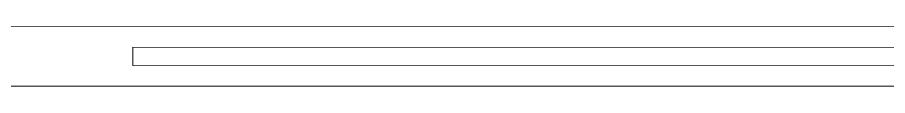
# Model space of a CAD drawing. Header units: metres. Extents: x -18745 to 220762, y -1579758 to -1356048.
# Drawn here: x 104305 to 105252, y -1459904 to -1459839 of the extents above; entities that cross this region are included whole.
import ezdxf

# ---------------------------------------------------------------- set-up
doc = ezdxf.new("R2010")
doc.units = ezdxf.units.M
doc.layers.get('0').update_dxf_attribs({"lineweight": 0})
doc.layers.add('A-100 - Copy$0$Medical Equipment and Furniture', color=8, linetype='Continuous', lineweight=0)
doc.layers.add('A-100 - Copy$0$Medical Equipment and Furniture1', color=8, linetype='Continuous', lineweight=5)

# ---------------------------------------------------------------- blocks, each defined once
blk = doc.blocks.new('A-100 - Copy$0$HF16786E-P')
at = {"layer": 'A-100 - Copy$0$Medical Equipment and Furniture1'}
for p, q in [((0, 0.425), (-2.14, 0.425)), ((-0.48, 0.4025), (-1.66, 0.4025)), ((-1.66, 0.3825), (-1.66, 0.4025)), ((-0.48, 0.3825), (-1.66, 0.3825)), ((-0.28, 0.36), (-1.86, 0.36))]:
    blk.add_line(p, q, dxfattribs=at)
blk = doc.blocks.new('A-100 - Copy')
at = {"layer": 'A-100 - Copy$0$Medical Equipment and Furniture', "xscale": -1000.000000000001, "yscale": 1000.000000000001, "zscale": 1000, "rotation": 179.9850063405835}
blk.add_blockref('A-100 - Copy$0$HF16786E-P', (106090.32, -1459479.43, 2.36), dxfattribs=at)

msp = doc.modelspace()

# ---------------------------------------------------------------- block references
msp.add_blockref('A-100 - Copy', (0, 0))

doc.saveas('drawing.dxf')
